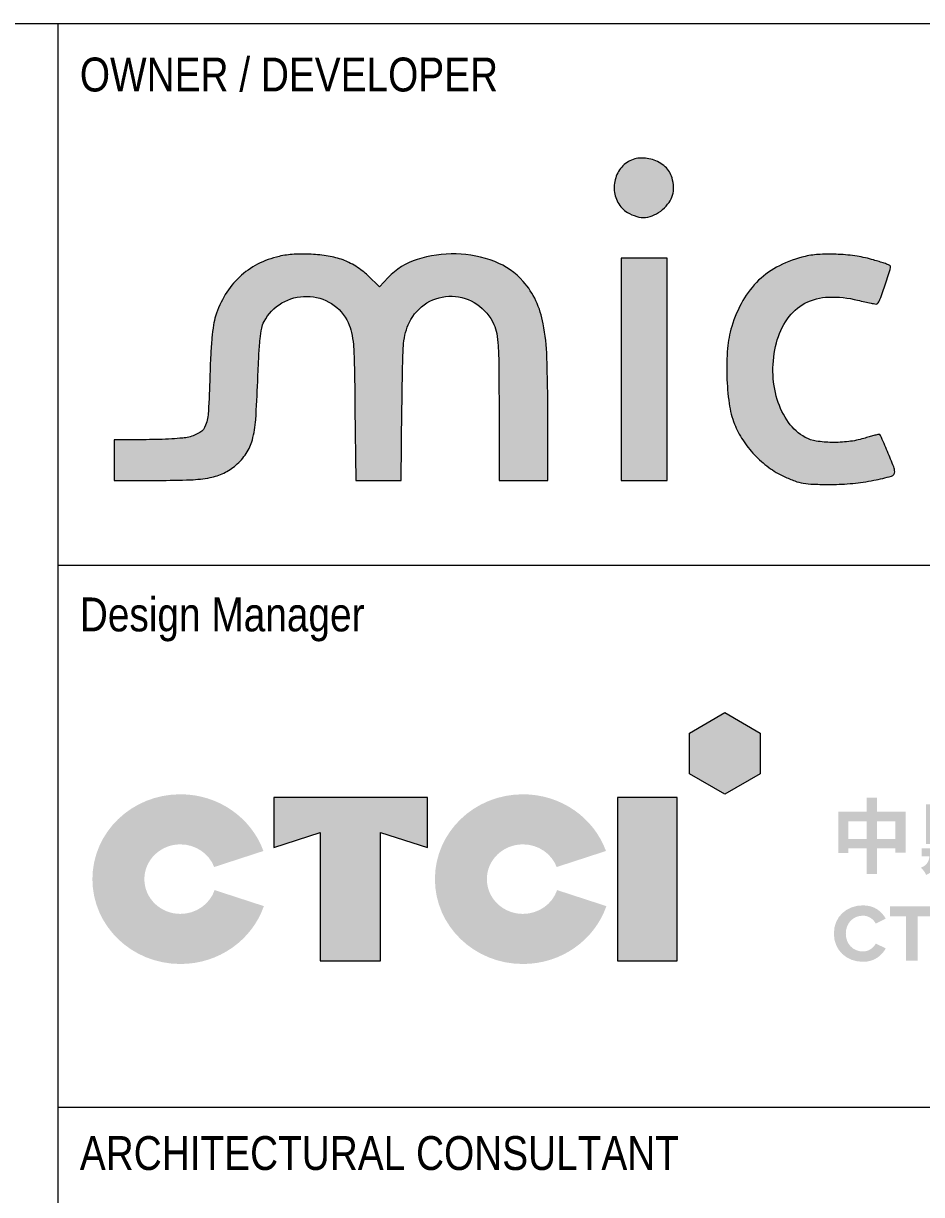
# Model space of a CAD drawing. Extents: x -15449 to 597104, y -1239737 to 53667.
# Drawn here: x 15328.9 to 15381.9, y 7764.3 to 7833.4 of the extents above; entities that cross this region are included whole.
import ezdxf

# ---------------------------------------------------------------- set-up
doc = ezdxf.new("R2010")
doc.units = 0
doc.header["$LTSCALE"] = 8
doc.layers.get('0').update_dxf_attribs({"color": 1, "linetype": 'CONTINUOUS'})
doc.layers.add('G-ANNO-TTLB', color=7, linetype='CONTINUOUS', lineweight=9)
doc.layers.add('Title Blocks', color=255, linetype='CONTINUOUS', lineweight=9)
doc.styles.add('Arial Narrow', font='ARIALN.TTF', dxfattribs={"height": 0.2})

# ---------------------------------------------------------------- blocks, each defined once
blk = doc.blocks.new('Micron logo')
at = {"linetype": 'Continuous'}
h = blk.add_hatch(color=256, dxfattribs=at)
h.dxf.hatch_style = 1
h.paths.add_polyline_path([(55.27, 58.63, -0.1394), (61.84, 65.48, -0.13643), (71.09, 67.92, -0.138363), (80.17, 65.23, -0.144738), (86.32, 58.22, -0.052721), (87.56, 54.57, -0.035679), (88.22, 50.21, -0.015178), (88.57, 43.1, -0.001661), (88.82, 26.75), (89.15, 0), (97.49, 0), (105.83, 0), (106.17, 26.75, -0.001518), (106.43, 43.71, -0.016833), (106.78, 50.48, -0.042569), (107.5, 54.62, -0.050389), (108.89, 58.35, -0.141488), (115.39, 65.49, -0.145239), (124.64, 67.98, -0.143711), (133.81, 65.03, -0.13778), (140.12, 57.54, -0.064092), (141.13, 54.27, -0.027533), (141.65, 49.72, -0.01305), (141.91, 42.25, -0.00181), (141.98, 26.75), (142, 0), (151, 0), (160, 0), (159.99, 24.25, 0.008271), (159.63, 45.47, 0.037195), (158.3, 57.8, 0.063409), (155.6, 66.27, 0.071404), (150.94, 73.42, 0.122008), (140.42, 80.73, 0.084128), (126.12, 83.58, 0.084595), (111.76, 81.56, 0.126057), (101.06, 74.86), (97.85, 71.48), (93.55, 75.61, 0.029362), (91.53, 77.32, 0.020899), (89.09, 79.01, 0.021166), (86.59, 80.44, 0.037515), (84.41, 81.38, 0.040493), (78.98, 82.75, 0.027997), (72.64, 83.45, 0.027795), (66.33, 83.45, 0.041394), (60.84, 82.68, 0.063495), (52.89, 79.78, 0.06974), (46.19, 75.05, 0.068772), (40.98, 68.6, 0.059256), (37.4, 60.65, 0.038724), (36.63, 57.35, 0.013867), (36.04, 52.56, 0.011065), (35.58, 46.3, 0.005233), (35.26, 38.2, -0.006557), (34.71, 25.44, -0.070095), (33.71, 20.36, -0.169522), (31.57, 17.67, -0.084089), (27.5, 15.97, -0.034667), (25.24, 15.61, -0.007197), (21.22, 15.31, -0.007525), (16.54, 15.1, -0.007038), (11.75, 15.02), (0, 15), (0, 7.5), (0, 0), (16.06, 0, 0.009125), (28.17, 0.22, 0.038804), (35.36, 1.04, 0.06357), (40.41, 2.71, 0.065687), (44.82, 5.58, 0.067864), (48.72, 9.96, 0.084051), (50.96, 14.93, 0.046854), (52.19, 22.38, 0.008356), (52.93, 36.5, -0.003573), (53.35, 46.2, -0.013824), (53.81, 52.2, -0.021301), (54.41, 56.19, -0.074401)])
h.paths.add_polyline_path([(187, 41), (187, 0), (195.5, 0), (204, 0), (204, 41), (204, 82), (195.5, 82), (187, 82)])
h.paths.add_polyline_path([(193.26, 118.88, 0.137022), (188.71, 116.98, 0.121725), (185.5, 112.87, 0.114386), (184.48, 107.63, 0.116856), (185.87, 102.57, 0.131276), (189.35, 98.93, 0.065143), (192.78, 97.41, 0.092741), (196.08, 97.07, 0.093268), (199.26, 97.95, 0.066597), (202.35, 100, 0.053409), (204.73, 102.59, 0.087106), (206.05, 105.24, 0.086933), (206.4, 108.2, 0.053006), (205.82, 111.68, 0.14414), (203.28, 115.77, 0.107428), (198.63, 118.4, 0.106027)])
h.paths.add_polyline_path([(231.97, 66.37, 0.054739), (227.85, 56.74, 0.053421), (226.32, 48.7, 0.027605), (226.05, 38.47, 0.027598), (226.91, 28.35, 0.05835), (228.9, 20.75, 0.052831), (231.91, 14.93, 0.043601), (236.26, 9.45, 0.043481), (241.51, 4.79, 0.051665), (247.21, 1.41, 0.020365), (251.14, -0.22, 0.046204), (254.24, -1.04, 0.034397), (257.96, -1.41, 0.007231), (264.5, -1.5, 0.023891), (272.49, -1.12, 0.02493), (280.29, 0.02, 0.018441), (286.79, 1.56, 0.337446), (288, 3.15, 0.095468), (287.64, 4.99, 0.004886), (285.32, 10.65, 0.002279), (282.77, 16.58, 0.303384), (282.14, 16.99, 0.059117), (281.71, 16.93, 0.002708), (280.25, 16.54, 0.004479), (278.52, 16.06, 0.003193), (276.59, 15.49, -0.044309), (271.03, 14.33, -0.033602), (264.8, 14.01, -0.034365), (259.03, 14.51, -0.084682), (255.01, 15.86, -0.117097), (248.81, 21.35, -0.079048), (244.65, 29.87, -0.071466), (243.05, 40.15, -0.066386), (244.34, 50.74, -0.08715), (248.38, 59.59, -0.121843), (254.85, 65.35, -0.113721), (263.62, 67.66, -0.069385), (274.32, 66.51, 0.006534), (276.96, 65.88, 0.010208), (279.25, 65.42, 0.004723), (281.18, 65.09, 0.240821), (281.54, 65.2, 0.110854), (282.56, 66.81, 0.00596), (284.54, 72.56, 0.003056), (286.5, 78.61, 0.346655), (286.23, 79.35, 0.052374), (285.72, 79.59, 0.003328), (284.15, 80.12, 0.004857), (282.28, 80.73, 0.003591), (280.19, 81.36, 0.034029), (274.09, 82.72, 0.024812), (267.18, 83.42, 0.025199), (260.47, 83.43, 0.044915), (255, 82.67, 0.058764), (245.44, 79.23, 0.07499), (237.79, 73.85, 0.073814)])
h.paths.add_polyline_path([(327.85, 63.89, -0.095941), (331.04, 66.36, -0.090314), (335.06, 67.55, -0.050653), (340.18, 67.58, -0.002439), (342.45, 67.36, -0.003006), (344.57, 67.12, -0.002478), (346.34, 66.91, -0.021625), (347.13, 66.77, 0.353237), (348.37, 67.4, 0.011765), (350.68, 72.83, 0.01505), (352.67, 78.31, 0.172861), (352.61, 80.57, 0.24473), (351.48, 81.57, 0.010513), (346.15, 82.78, 0.018422), (340.64, 83.7, 0.041558), (336.42, 83.89, 0.01657), (335, 83.79, 0.006951), (333.1, 83.57, 0.006872), (331.07, 83.27, 0.008872), (329.22, 82.94, 0.048914), (324.32, 81.46, 0.038482), (319.36, 78.96, 0.039502), (315.02, 75.85, 0.066686), (312.03, 72.54, 0.044055), (308.7, 66.65, 0.057076), (306.79, 60.75, 0.036023), (305.77, 52.73, 0.007752), (305.23, 38.73, 0.004138), (305.1, 30.46, 0.003828), (305.11, 21.98, 0.003821), (305.23, 14.43, 0.012768), (305.48, 9.48), (306.19, 0), (314.59, 0), (323, 0), (323, 27.78, -0.001397), (323.05, 45.42, -0.016018), (323.31, 52.36, -0.041885), (323.95, 56.5, -0.057554), (325.25, 60.04, -0.063386)])
h.paths.add_polyline_path([(397.57, 83.5, 0.036764), (392.22, 82.95, 0.047921), (385.35, 81.03, 0.047512), (378.95, 77.84, 0.048435), (373.38, 73.57, 0.054334), (368.97, 68.45, 0.057682), (364.89, 60.76, 0.045489), (362.27, 51.7, 0.04355), (361.25, 41.88, 0.042468), (361.94, 31.96, 0.072725), (366.4, 17.45, 0.103239), (374.54, 6.74, 0.104116), (386.22, 0.24, 0.075244), (401, -2, 0.043274), (410.25, -1.2, 0.055673), (418.44, 1.19, 0.059212), (425.49, 5.17, 0.059888), (431.39, 10.69, 0.066684), (435.71, 17.49, 0.043396), (438.88, 26.26, 0.04164), (440.6, 35.92, 0.046032), (440.61, 45.4, 0.054228), (438.03, 58.21, 0.077485), (432.87, 68.57, 0.08295), (425.12, 76.36, 0.072921), (414.92, 81.64, 0.046971), (410.24, 82.77, 0.021631), (404.01, 83.41, 0.021639)])
h.paths.add_polyline_path([(411.87, 65.07, -0.097931), (417.04, 60.99, -0.082877), (420.64, 55.03, -0.068731), (422.56, 47.2, -0.041433), (422.76, 37.63, -0.028203), (422.02, 31.45, -0.050146), (420.63, 26.53, -0.057271), (418.45, 22.44, -0.05233), (415.34, 18.81, -0.046749), (412.39, 16.51, -0.06225), (409.33, 15.04, -0.054261), (405.68, 14.25, -0.026243), (400.9, 14, -0.03431), (395.84, 14.35, -0.062267), (391.84, 15.42, -0.067658), (388.45, 17.36, -0.04855), (385.26, 20.35, -0.122102), (380.33, 29.89, -0.069278), (379.07, 42.91, -0.070947), (381.38, 55.37, -0.152183), (387.06, 63.2, -0.074652), (392.66, 66.2, -0.067137), (399.09, 67.56, -0.066472), (405.72, 67.18, -0.07046)], flags=16)
h.paths.add_polyline_path([(481.85, 61.98, -0.106198), (487.4, 66.09, -0.095254), (494.82, 67.88, -0.10325), (502.16, 66.7, -0.104488), (508.34, 62.71, -0.099811), (512.5, 56.5, -0.076747), (512.85, 55.05, -0.00311), (513.28, 49.65, -0.005381), (513.67, 43.23, -0.00378), (513.99, 36, 0.007883), (514.67, 22.75, 0.043174), (515.77, 15.67, 0.074812), (517.77, 10.79, 0.057671), (521.27, 6.22, 0.080836), (525.47, 3.09, 0.067744), (530.7, 1.22, 0.041522), (538.29, 0.26, 0.010632), (550.68, 0), (567, 0), (567, 7.38), (567, 14.75), (551.87, 15.18, -0.002563), (541.93, 15.52, -0.035283), (538.36, 15.91, -0.096958), (536.25, 16.73, -0.073654), (534.37, 18.36, -0.062456), (533.04, 20.35, -0.075266), (532.36, 22.49, -0.03568), (532.06, 25.78, -0.004427), (532, 32.98, 0.027908), (530.91, 52.46, 0.073837), (527.35, 65.91, 0.103424), (520.95, 75.01, 0.098781), (511.35, 80.97, 0.045386), (506.1, 82.41, 0.023129), (499.31, 83.3, 0.023119), (492.43, 83.56, 0.042866), (486.87, 83.04, 0.050884), (479.77, 80.99, 0.053644), (473.37, 77.58, 0.056181), (468.11, 73.06, 0.068027), (464.36, 67.73, 0.047623), (461.95, 61.75, 0.040579), (460.56, 55.08, 0.022301), (459.78, 45.33, 0.004091), (459.28, 27.25), (458.75, 0), (467.88, 0), (477, 0), (477.01, 25.25, -0.007813), (477.34, 46.05, -0.054491), (478.76, 56.11, -0.118575)])
h.paths.add_polyline_path([(577, 6.4, 0.056306), (576.59, 7.89, 0.088845), (576, 8.84, 0.152272), (575.17, 9.36, -0.806674), (575.17, 9.64, -0.038135), (576.06, 9.74, -0.009818), (577.49, 9.77, -0.010054), (578.94, 9.74, -0.044271), (579.9, 9.61, -0.457584), (579.75, 9.31, 0.135297), (578.91, 8.83, 0.10479), (578.34, 7.93, 0.062134), (577.99, 6.48, 0.018224), (577.82, 4.18), (577.64, -0.5), (577.27, 4.19, 0.01976)])
h.paths.add_polyline_path([(583.13, 4.75, 0.001509), (583.22, 1.53, 0.094122), (583.35, 0.97, 0.736374), (583.51, 0.99, 0.005106), (583.88, 3), (584.51, 6.5), (585.87, 3.25, 0.018503), (586.45, 2, 0.026689), (587.06, 0.95, 0.025168), (587.63, 0.18, 0.226507), (588, 0, 0.226507), (588.37, 0.18, 0.025168), (588.94, 0.95, 0.026689), (589.55, 2, 0.018503), (590.13, 3.25), (591.49, 6.5), (592.12, 3, 0.005106), (592.49, 0.99, 0.736374), (592.65, 0.97, 0.094122), (592.78, 1.53, 0.001509), (592.87, 4.75, 0.014826), (592.85, 8.8, 0.289068), (592.18, 9.79, 0.418913), (591.28, 9.43, 0.019048), (590, 6, -0.014349), (589.44, 4.47, -0.021856), (588.87, 3.18, -0.017847), (588.33, 2.19, -0.264909), (588, 2, -0.264909), (587.67, 2.19, -0.017847), (587.13, 3.18, -0.021855), (586.56, 4.47, -0.01435), (586, 6, 0.019048), (584.72, 9.43, 0.418913), (583.82, 9.79, 0.289068), (583.15, 8.8, 0.014826)])
for points in [[(188.71, 116.98, 0.121736), (185.5, 112.87, 0.114363), (184.48, 107.63, 0.116868), (185.87, 102.57, 0.131276), (189.35, 98.93, 0.065143), (192.78, 97.41, 0.092741), (196.08, 97.07, 0.093268), (199.26, 97.95, 0.066597), (202.35, 100, 0.053409), (204.73, 102.59, 0.087105), (206.05, 105.24, 0.086933), (206.4, 108.2, 0.053006), (205.82, 111.68, 0.144139), (203.28, 115.77, 0.107428), (198.63, 118.4, 0.106028), (193.26, 118.88, 0.137021)], [(60.84, 82.68, 0.063495), (52.89, 79.78, 0.06974), (46.19, 75.05, 0.068771), (40.98, 68.6, 0.059256), (37.4, 60.65, 0.038724), (36.63, 57.35, 0.013867), (36.04, 52.56, 0.011065), (35.58, 46.3, 0.005233), (35.26, 38.2, -0.006557), (34.71, 25.44, -0.070095), (33.71, 20.36, -0.169522), (31.57, 17.67, -0.084089), (27.5, 15.97, -0.034667), (25.24, 15.61, -0.007196), (21.22, 15.31, -0.007526), (16.54, 15.1, -0.007038), (11.75, 15.02), (0, 15), (0, 7.5), (0, 0), (16.06, 0, 0.009125), (28.17, 0.22, 0.038804), (35.36, 1.04, 0.06357), (40.41, 2.71, 0.065687), (44.82, 5.58, 0.067864), (48.72, 9.96, 0.084051), (50.96, 14.93, 0.046854), (52.19, 22.38, 0.008356), (52.93, 36.5, -0.003573), (53.35, 46.2, -0.013824), (53.81, 52.2, -0.021301), (54.41, 56.19, -0.074401), (55.27, 58.63, -0.139399), (61.84, 65.48, -0.13643), (71.09, 67.92, -0.138362), (80.17, 65.23, -0.144739), (86.32, 58.22, -0.052721), (87.56, 54.57, -0.035679), (88.22, 50.21, -0.015178), (88.57, 43.1, -0.001661), (88.82, 26.75), (89.15, 0), (97.49, 0), (105.83, 0), (106.17, 26.75, -0.001518), (106.43, 43.71, -0.016833), (106.78, 50.48, -0.042569), (107.5, 54.62, -0.050389), (108.89, 58.35, -0.141488), (115.39, 65.49, -0.145239), (124.64, 67.98, -0.143711), (133.81, 65.03, -0.137782), (140.12, 57.54, -0.064089), (141.13, 54.27, -0.027533), (141.65, 49.72, -0.01305), (141.91, 42.25, -0.00181), (141.98, 26.75), (142, 0), (151, 0), (160, 0), (159.99, 24.25, 0.008271), (159.63, 45.47, 0.037195), (158.3, 57.8, 0.063409), (155.6, 66.27, 0.071404), (150.94, 73.42, 0.122008), (140.42, 80.73, 0.084119), (126.12, 83.58, 0.084604), (111.76, 81.56, 0.126057), (101.06, 74.86), (97.85, 71.48), (93.55, 75.61, 0.029362), (91.53, 77.32, 0.020899), (89.09, 79.01, 0.021166), (86.59, 80.44, 0.037516), (84.41, 81.38, 0.040493), (78.98, 82.75, 0.027873), (72.67, 83.45, 0.027918), (66.33, 83.45, 0.041395)], [(255, 82.67, 0.058762), (245.44, 79.23, 0.075), (237.79, 73.85, 0.073806), (231.97, 66.37, 0.054739), (227.85, 56.74, 0.053421), (226.32, 48.7, 0.027605), (226.05, 38.47, 0.027598), (226.91, 28.35, 0.05835), (228.9, 20.75, 0.052831), (231.91, 14.93, 0.043601), (236.26, 9.45, 0.043478), (241.51, 4.79, 0.051669), (247.21, 1.41, 0.020365), (251.14, -0.22, 0.046205), (254.24, -1.04, 0.034397), (257.96, -1.41, 0.007231), (264.5, -1.5, 0.023882), (272.49, -1.12, 0.024943), (280.29, 0.02, 0.018439), (286.79, 1.56, 0.337446), (288, 3.15, 0.095468), (287.64, 4.99, 0.004886), (285.32, 10.65, 0.002279), (282.77, 16.58, 0.303383), (282.14, 16.99, 0.059118), (281.71, 16.93, 0.002708), (280.25, 16.54, 0.004479), (278.52, 16.06, 0.003193), (276.59, 15.49, -0.044309), (271.03, 14.33, -0.033607), (264.8, 14.01, -0.03436), (259.03, 14.51, -0.084682), (255.01, 15.86, -0.117097), (248.81, 21.35, -0.079046), (244.65, 29.87, -0.071468), (243.05, 40.15, -0.066385), (244.34, 50.74, -0.08715), (248.38, 59.59, -0.121842), (254.85, 65.35, -0.113722), (263.62, 67.66, -0.069385), (274.32, 66.51, 0.006534), (276.96, 65.88, 0.010208), (279.25, 65.42, 0.004723), (281.18, 65.09, 0.240821), (281.54, 65.2, 0.110854), (282.56, 66.81, 0.00596), (284.54, 72.56, 0.003056), (286.5, 78.61, 0.346655), (286.23, 79.35, 0.052374), (285.72, 79.59, 0.003328), (284.15, 80.12, 0.004857), (282.28, 80.73, 0.003591), (280.19, 81.36, 0.034029), (274.09, 82.72, 0.024809), (267.18, 83.42, 0.025202), (260.47, 83.43, 0.044915)]]:
    blk.add_lwpolyline(points, format="xyb", close=True)
blk.add_lwpolyline([(187, 41), (187, 0), (195.5, 0), (204, 0), (204, 41), (204, 82), (195.5, 82), (187, 82)], close=True)
blk = doc.blocks.new('A$C5fa9d427')
at = {"true_color": 0xf6ab00}
h = blk.add_hatch(color=40, dxfattribs=at)
h.dxf.hatch_style = 2
h.paths.add_polyline_path([(399.26, 164.19), (422.83, 177.8), (446.41, 164.19), (446.41, 136.97), (422.83, 123.37), (399.26, 136.97)])
at = {"true_color": 0x3e3a39}
h = blk.add_hatch(color=250, dxfattribs=at)
edge = h.paths.add_edge_path()
edge.add_spline(control_points=[(82.72, 59.5), (79.54, 50.29), (70.52, 43.64), (59.91, 43.64), (46.65, 43.64), (35.89, 54.01), (35.89, 66.81), (35.89, 79.6), (46.65, 89.98), (59.91, 89.98), (70.23, 89.98), (79.04, 83.7), (82.43, 74.88), (82.43, 74.88), (115.25, 85.57), (115.25, 85.57), (107.23, 107.59), (85.48, 123.37), (59.91, 123.37), (27.51, 123.37), (1.26, 98.05), (1.26, 66.81), (1.26, 35.57), (27.51, 10.24), (59.91, 10.24), (85.78, 10.24), (107.74, 26.39), (115.54, 48.81), (115.54, 48.81), (82.72, 59.5), (82.72, 59.5)], knot_values=[0, 0, 0, 0, 1, 1, 1, 2, 2, 2, 3, 3, 3, 4, 4, 4, 5, 5, 5, 6, 6, 6, 7, 7, 7, 8, 8, 8, 9, 9, 9, 10, 10, 10, 10], degree=3, periodic=0)
h = blk.add_hatch(color=250, dxfattribs=at)
h.dxf.hatch_style = 2
h.paths.add_polyline_path([(193.37, 97.9), (224.51, 87.83), (224.51, 121.21), (122.18, 121.21), (122.18, 87.83), (153.11, 97.9), (153.11, 12.37), (193.37, 12.37)])
h = blk.add_hatch(color=250, dxfattribs=at)
edge = h.paths.add_edge_path()
edge.add_spline(control_points=[(310.99, 59.5), (307.81, 50.29), (298.81, 43.64), (288.19, 43.64), (274.92, 43.64), (264.16, 54.01), (264.16, 66.81), (264.16, 79.61), (274.92, 89.98), (288.19, 89.98), (298.51, 89.98), (307.32, 83.7), (310.71, 74.88), (310.71, 74.88), (343.54, 85.57), (343.54, 85.57), (335.52, 107.59), (313.78, 123.37), (288.19, 123.37), (255.78, 123.37), (229.53, 98.05), (229.53, 66.81), (229.53, 35.57), (255.78, 10.24), (288.19, 10.24), (314.07, 10.24), (336.02, 26.39), (343.82, 48.81), (343.82, 48.81), (310.99, 59.5), (310.99, 59.5)], knot_values=[0, 0, 0, 0, 1, 1, 1, 2, 2, 2, 3, 3, 3, 4, 4, 4, 5, 5, 5, 6, 6, 6, 7, 7, 7, 8, 8, 8, 9, 9, 9, 10, 10, 10, 10], degree=3, periodic=0)
h = blk.add_hatch(color=250, dxfattribs=at)
h.dxf.hatch_style = 2
h.paths.add_polyline_path([(351.12, 12.34), (391.05, 12.34), (391.05, 121.21), (351.12, 121.21)])
h = blk.add_hatch(color=250, dxfattribs=at)
h.dxf.hatch_style = 1
h.paths.add_polyline_path([(536.5, 93.62), (536.5, 105.34), (524.17, 105.34), (524.17, 93.62)], flags=16)
h.paths.add_polyline_path([(517.3, 93.62), (517.3, 105.34), (505.03, 105.34), (505.03, 93.62)], flags=16)
h.paths.add_polyline_path([(543.31, 111.72), (543.31, 84.51), (536.5, 84.51), (536.5, 87.24), (524.17, 87.24), (524.17, 70.22), (517.3, 70.22), (517.3, 87.24), (505.03, 87.24), (505.03, 84.24), (498.48, 84.24), (498.48, 111.72), (517.3, 111.72), (517.3, 121.16), (524.17, 121.16), (524.17, 111.72)])
h = blk.add_hatch(color=250, dxfattribs=at)
h.dxf.hatch_style = 1
h.paths.add_polyline_path([(601.72, 87.29), (601.72, 70.11), (595.5, 70.11), (595.5, 81.78), (587.27, 81.78), (587.27, 70.22), (580.94, 70.22), (580.94, 95.31), (583.29, 95.31), (583.29, 95.36), (594.03, 95.36), (594.03, 116.63), (600.41, 116.63), (600.41, 90.23), (587.27, 90.23), (587.27, 87.29)])
h.paths.add_polyline_path([(584.43, 103.54), (572.54, 103.54), (572.54, 101.41), (584.43, 101.41)], flags=16)
h.paths.add_polyline_path([(584.43, 109.54), (572.54, 109.54), (572.54, 107.36), (584.43, 107.36)], flags=16)
h.paths.add_polyline_path([(584.43, 115.43), (572.54, 115.43), (572.54, 113.36), (584.43, 113.36)], flags=16)
h.paths.add_polyline_path([(590.98, 97.32), (566.33, 97.32), (566.33, 119.52), (590.98, 119.52)])
edge = h.paths.add_edge_path()
edge.add_spline(control_points=[(563.11, 95.31), (563.11, 95.31), (575.98, 95.31), (575.98, 95.31), (575.98, 95.31), (575.98, 70.27), (575.98, 70.27), (575.98, 70.27), (569.71, 70.27), (569.71, 70.27), (569.71, 70.27), (569.71, 82), (569.71, 82), (569.71, 82), (565.13, 82), (565.13, 82), (564.47, 76.16), (562.62, 72.07), (556.89, 69.57), (556.4, 71.04), (554.76, 73.38), (553.46, 74.42), (557.38, 76.06), (558.69, 78.45), (559.18, 82), (559.18, 82), (553.89, 82), (553.89, 82), (553.89, 82), (553.89, 87.45), (553.89, 87.45), (553.89, 87.45), (569.71, 87.45), (569.71, 87.45), (569.71, 87.45), (569.71, 90.18), (569.71, 90.18), (569.71, 90.18), (556.78, 90.18), (556.78, 90.18), (556.78, 90.18), (556.78, 116.58), (556.78, 116.58), (556.78, 116.58), (563.11, 116.58), (563.11, 116.58), (563.11, 116.58), (563.11, 95.31), (563.11, 95.31)], knot_values=[0, 0, 0, 0, 1, 1, 1, 2, 2, 2, 3, 3, 3, 4, 4, 4, 5, 5, 5, 6, 6, 6, 7, 7, 7, 8, 8, 8, 9, 9, 9, 10, 10, 10, 11, 11, 11, 12, 12, 12, 13, 13, 13, 14, 14, 14, 15, 15, 15, 16, 16, 16, 16], degree=3, periodic=0)
h = blk.add_hatch(color=250, dxfattribs=at)
h.dxf.hatch_style = 1
edge = h.paths.add_edge_path()
edge.add_spline(control_points=[(495.43, 30.52), (495.43, 41.75), (503.88, 49.33), (514.84, 49.33), (522.81, 49.33), (527.44, 45.02), (530.01, 40.44), (530.01, 40.44), (523.35, 37.17), (523.35, 37.17), (521.83, 40.12), (518.55, 42.46), (514.84, 42.46), (508.19, 42.46), (503.39, 37.39), (503.39, 30.52), (503.39, 23.65), (508.19, 18.57), (514.84, 18.57), (518.55, 18.57), (521.83, 20.92), (523.35, 23.86), (523.35, 23.86), (530.01, 20.65), (530.01, 20.65), (527.44, 16.12), (522.81, 11.7), (514.84, 11.7), (503.88, 11.7), (495.43, 19.34), (495.43, 30.52)], knot_values=[0, 0, 0, 0, 1, 1, 1, 2, 2, 2, 3, 3, 3, 4, 4, 4, 5, 5, 5, 6, 6, 6, 7, 7, 7, 8, 8, 8, 9, 9, 9, 10, 10, 10, 10], degree=3, periodic=0)
h = blk.add_hatch(color=250, dxfattribs=at)
h.dxf.hatch_style = 1
h.paths.add_polyline_path([(543.42, 12.36), (543.42, 41.92), (532.79, 41.92), (532.79, 48.73), (561.8, 48.73), (561.8, 41.92), (551.22, 41.92), (551.22, 12.36)])
at = {"lineweight": 0}
for points in [[(399.26, 164.19), (422.83, 177.8), (446.41, 164.19), (446.41, 136.97), (422.83, 123.37), (399.26, 136.97), (399.26, 164.19)], [(193.37, 97.9), (224.51, 87.83), (224.51, 121.21), (122.18, 121.21), (122.18, 87.83), (153.11, 97.9), (153.11, 12.37), (193.37, 12.37), (193.37, 97.9)], [(351.12, 12.34), (391.05, 12.34), (391.05, 121.21), (351.12, 121.21), (351.12, 12.34)]]:
    blk.add_lwpolyline(points, dxfattribs=at)

msp = doc.modelspace()

# ---------------------------------------------------------------- linework, layer by layer
at = {"layer": 'G-ANNO-TTLB'}
for p, q in [((14615.4515, 7833.4189), (15431.4515, 7833.4189)), ((15330.9515, 7259.4189), (15330.9515, 7833.4189)), ((15330.9515, 7801.4189), (15431.4515, 7801.4189)), ((15330.9515, 7769.4189), (15431.4515, 7769.4189))]:
    msp.add_line(p, q, dxfattribs=at)

# ---------------------------------------------------------------- block references
at = {"layer": 'G-ANNO-TTLB', "linetype": 'Continuous', "xscale": 0.16, "yscale": 0.16, "zscale": 0.16}
msp.add_blockref('Micron logo', (15334.258, 7806.4332), dxfattribs=at)
at = {"layer": 'G-ANNO-TTLB', "xscale": 0.08858924862900579, "yscale": 0.08858924862900579, "zscale": 0.08858924862900579}
msp.add_blockref('A$C5fa9d427', (15332.8551, 7776.9657), dxfattribs=at)

# ---------------------------------------------------------------- texts
at = {"layer": 'Title Blocks', "lineweight": 5, "char_height": 2, "attachment_point": 1, "style": 'Arial Narrow'}
for s, insert, width in [('OWNER / DEVELOPER', (15332.2247, 7831.4014), 30.544294), ('Design Manager', (15332.2247, 7799.5165), 59.565381), ('ARCHITECTURAL CONSULTANT', (15332.2247, 7767.708), 43.691969)]:
    msp.add_mtext(s, dxfattribs=dict(at, insert=insert, width=width))

doc.saveas('drawing.dxf')
